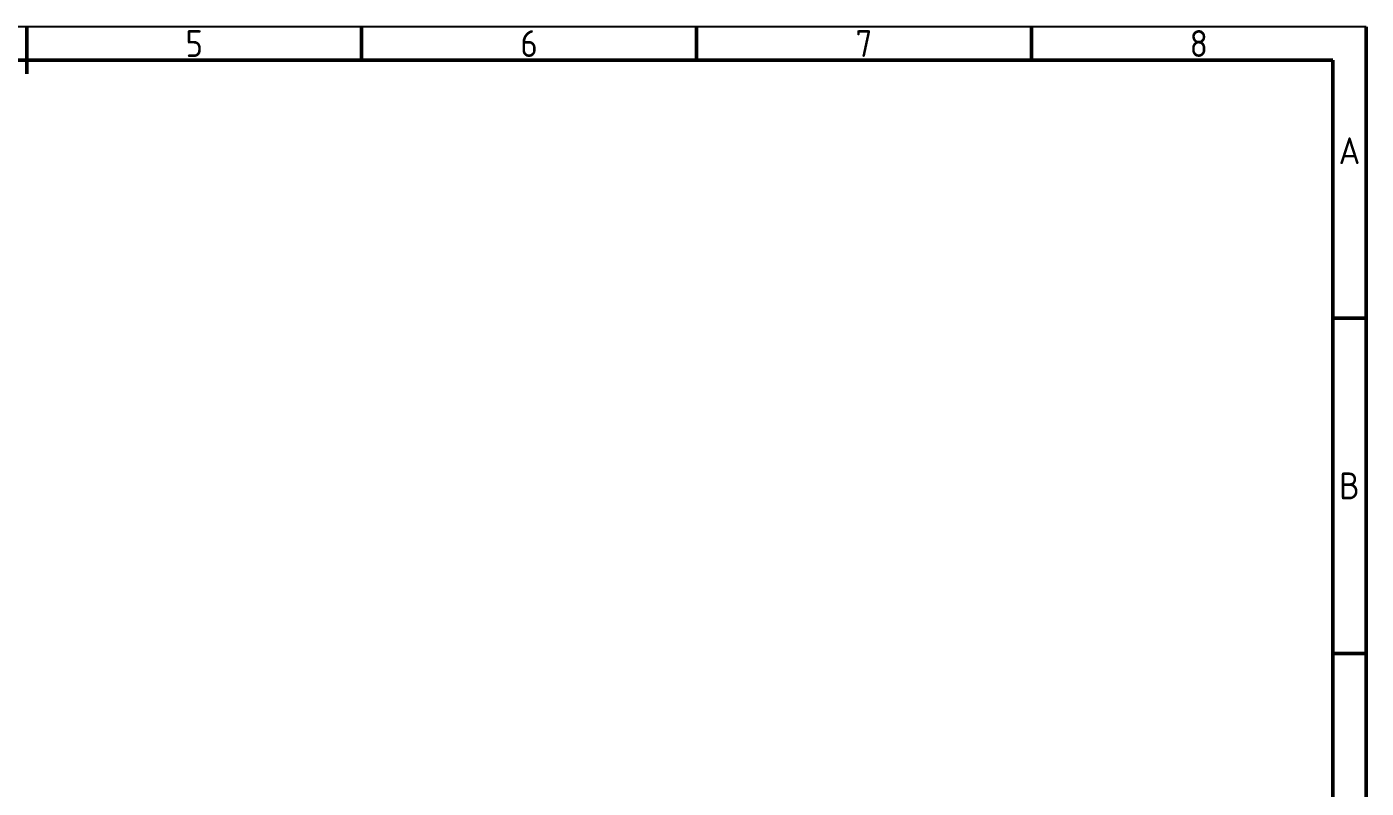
# Model space of a CAD drawing. Header units: millimetres. Extents: x -2290 to 830, y 1385 to 3624.
# Drawn here: x -730 to 830, y 2737 to 3624 of the extents above; entities that cross this region are included whole.
import ezdxf

# ---------------------------------------------------------------- set-up
doc = ezdxf.new("R2010")
doc.units = ezdxf.units.MM
doc.header["$MEASUREMENT"] = 0
doc.layers.add('Crta_05', color=1, linetype='Continuous', lineweight=50)
doc.layers.add('RAHM2', color=1, linetype='Continuous')
doc.styles.add('oznake', font='geniso.shx', dxfattribs={"height": 4})

msp = doc.modelspace()

# ---------------------------------------------------------------- linework, layer by layer
at = {"layer": 'Crta_05'}
for p, q in [((-729.8023, 3623.61376), (-729.8023, 3569.01376)), ((-339.8023, 3623.61376), (-339.8023, 3584.61376)), ((50.1977, 3623.61376), (50.1977, 3584.61376)), ((440.1977, 3623.61376), (440.1977, 3584.61376)), ((830.1977, 1385.01376), (830.1977, 3623.61376)), ((791.1977, 3584.61376), (-2250.8023, 3584.61376)), ((791.1977, 1424.01376), (791.1977, 3584.61376)), ((830.1977, 3284.31376), (791.1977, 3284.31376)), ((830.1977, 2894.31376), (791.1977, 2894.31376))]:
    msp.add_line(p, q, dxfattribs=at)
at = {"layer": 'RAHM2'}
msp.add_line((830.1977, 3623.61376), (-2289.8023, 3623.61376), dxfattribs=at)

# ---------------------------------------------------------------- texts
at = {"layer": 'RAHM2', "char_height": 31.2, "attachment_point": 5, "style": 'oznake'}
for s, width, insert in [('5', 49.1380701, (-534.8023, 3604.11376)), ('6', 49.1380701, (-144.8023, 3604.11376)), ('7', 49.1380701, (245.1977, 3604.11376)), ('8', 49.1380701, (635.1977, 3604.11376)), ('A', 27.069035, (810.6977, 3479.31376)), ('B', 27.069035, (810.6977, 3089.31376))]:
    msp.add_mtext_dynamic_manual_height_columns(s, width=width, gutter_width=12.5, heights=[0], dxfattribs=dict(at, insert=insert))

doc.saveas('drawing.dxf')
